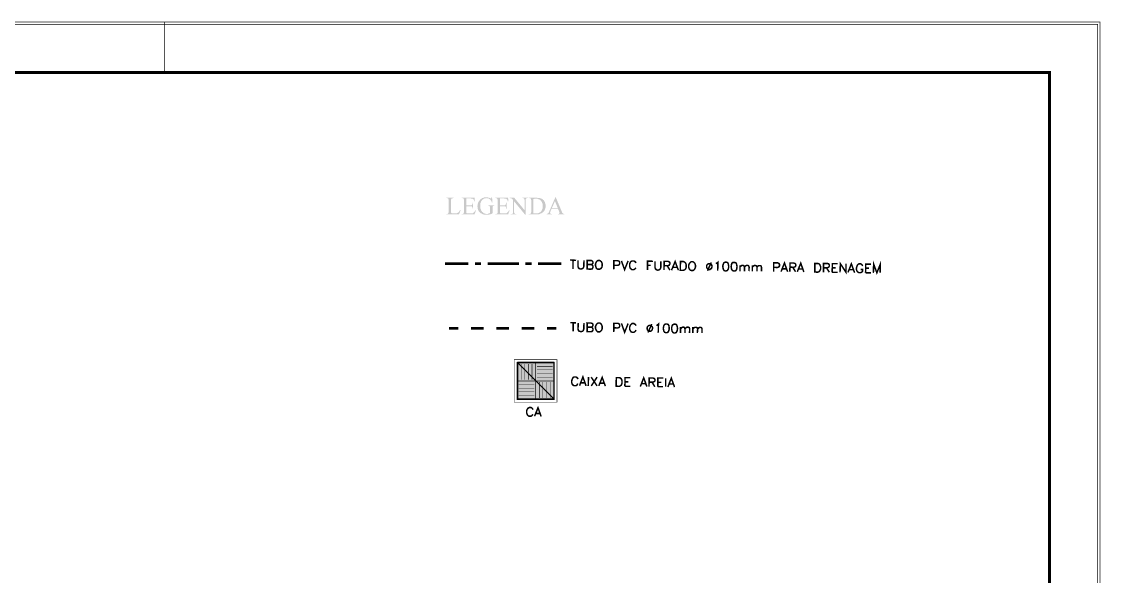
# Model space of a CAD drawing. Header units: millimetres. Extents: x 3240 to 3412, y 1366 to 1426.
# Drawn here: x 3390.34 to 3411.68, y 1414.66 to 1425.66 of the extents above; entities that cross this region are included whole.
import ezdxf

# ---------------------------------------------------------------- set-up
doc = ezdxf.new("R2010")
doc.units = ezdxf.units.MM
doc.layers.add('H', color=7, linetype='Continuous')
doc.layers.add('P', color=7, linetype='Continuous')

msp = doc.modelspace()

# ---------------------------------------------------------------- hatches: boundary and pattern name
at = {"layer": 'H', "linetype": 'Continuous'}
for points in [[(3398.739, 1421.837), (3398.739, 1421.845), (3398.765, 1421.845), (3398.769, 1421.849), (3398.772, 1421.849), (3398.781, 1421.858), (3398.781, 1421.867), (3398.786, 1421.87), (3398.786, 1422.133), (3398.781, 1422.136), (3398.781, 1422.142), (3398.777, 1422.145), (3398.777, 1422.151), (3398.772, 1422.151), (3398.769, 1422.154), (3398.765, 1422.154), (3398.76, 1422.158), (3398.739, 1422.158), (3398.739, 1422.166), (3398.887, 1422.166), (3398.887, 1422.158), (3398.874, 1422.158), (3398.871, 1422.154), (3398.853, 1422.154), (3398.85, 1422.151), (3398.844, 1422.151), (3398.836, 1422.142), (3398.836, 1422.136), (3398.832, 1422.133), (3398.832, 1421.87), (3398.836, 1421.87), (3398.836, 1421.867), (3398.841, 1421.861), (3398.844, 1421.861), (3398.844, 1421.858), (3398.95, 1421.858), (3398.956, 1421.861), (3398.963, 1421.861), (3398.971, 1421.87), (3398.977, 1421.87), (3398.998, 1421.891), (3398.998, 1421.897), (3399.001, 1421.9), (3399.001, 1421.904), (3399.005, 1421.909), (3399.005, 1421.912), (3399.01, 1421.918), (3399.014, 1421.925), (3399.023, 1421.925), (3398.993, 1421.837), (3398.739, 1421.837)], [(3399.044, 1421.837), (3399.044, 1421.845), (3399.068, 1421.845), (3399.074, 1421.849), (3399.077, 1421.849), (3399.086, 1421.858), (3399.086, 1421.867), (3399.09, 1421.867), (3399.09, 1422.133), (3399.086, 1422.136), (3399.086, 1422.145), (3399.083, 1422.145), (3399.083, 1422.151), (3399.077, 1422.154), (3399.068, 1422.154), (3399.065, 1422.158), (3399.044, 1422.158), (3399.044, 1422.166), (3399.298, 1422.166), (3399.301, 1422.094), (3399.289, 1422.094), (3399.289, 1422.112), (3399.285, 1422.115), (3399.285, 1422.121), (3399.28, 1422.124), (3399.28, 1422.129), (3399.273, 1422.136), (3399.273, 1422.142), (3399.268, 1422.142), (3399.259, 1422.145), (3399.234, 1422.145), (3399.225, 1422.151), (3399.137, 1422.151), (3399.137, 1422.018), (3399.238, 1422.018), (3399.247, 1422.027), (3399.252, 1422.027), (3399.252, 1422.031), (3399.255, 1422.036), (3399.255, 1422.039), (3399.259, 1422.045), (3399.259, 1422.066), (3399.268, 1422.066), (3399.268, 1421.951), (3399.259, 1421.951), (3399.259, 1421.967), (3399.255, 1421.972), (3399.255, 1421.981), (3399.247, 1421.988), (3399.247, 1421.994), (3399.238, 1421.994), (3399.238, 1421.997), (3399.137, 1421.997), (3399.137, 1421.861), (3399.141, 1421.861), (3399.15, 1421.854), (3399.247, 1421.854), (3399.252, 1421.858), (3399.264, 1421.858), (3399.268, 1421.861), (3399.273, 1421.861), (3399.285, 1421.875), (3399.289, 1421.875), (3399.289, 1421.879), (3399.307, 1421.897), (3399.307, 1421.904), (3399.315, 1421.912), (3399.315, 1421.918), (3399.328, 1421.918), (3399.298, 1421.837), (3399.044, 1421.837)], [(3399.506, 1421.828), (3399.501, 1421.833), (3399.479, 1421.833), (3399.476, 1421.837), (3399.467, 1421.837), (3399.464, 1421.84), (3399.458, 1421.84), (3399.455, 1421.845), (3399.449, 1421.845), (3399.446, 1421.849), (3399.442, 1421.849), (3399.437, 1421.854), (3399.434, 1421.854), (3399.428, 1421.858), (3399.425, 1421.858), (3399.421, 1421.861), (3399.416, 1421.861), (3399.416, 1421.867), (3399.407, 1421.875), (3399.404, 1421.875), (3399.4, 1421.879), (3399.4, 1421.882), (3399.395, 1421.888), (3399.391, 1421.888), (3399.391, 1421.891), (3399.382, 1421.9), (3399.382, 1421.904), (3399.374, 1421.912), (3399.374, 1421.918), (3399.37, 1421.921), (3399.37, 1421.925), (3399.365, 1421.93), (3399.365, 1421.939), (3399.361, 1421.942), (3399.361, 1421.955), (3399.358, 1421.96), (3399.358, 1421.985), (3399.352, 1421.988), (3399.352, 1422.002), (3399.358, 1422.006), (3399.358, 1422.036), (3399.361, 1422.039), (3399.361, 1422.048), (3399.365, 1422.052), (3399.365, 1422.057), (3399.37, 1422.061), (3399.37, 1422.066), (3399.374, 1422.069), (3399.374, 1422.078), (3399.382, 1422.087), (3399.382, 1422.091), (3399.391, 1422.099), (3399.391, 1422.103), (3399.4, 1422.112), (3399.4, 1422.115), (3399.412, 1422.129), (3399.416, 1422.129), (3399.416, 1422.133), (3399.425, 1422.142), (3399.428, 1422.142), (3399.437, 1422.151), (3399.442, 1422.151), (3399.449, 1422.158), (3399.455, 1422.158), (3399.458, 1422.163), (3399.471, 1422.163), (3399.476, 1422.166), (3399.485, 1422.166), (3399.488, 1422.172), (3399.518, 1422.172), (3399.522, 1422.175), (3399.534, 1422.175), (3399.539, 1422.172), (3399.564, 1422.172), (3399.569, 1422.166), (3399.582, 1422.166), (3399.591, 1422.163), (3399.594, 1422.163), (3399.598, 1422.158), (3399.603, 1422.158), (3399.612, 1422.154), (3399.628, 1422.154), (3399.633, 1422.158), (3399.633, 1422.172), (3399.636, 1422.175), (3399.645, 1422.175), (3399.654, 1422.069), (3399.645, 1422.069), (3399.64, 1422.073), (3399.64, 1422.078), (3399.636, 1422.087), (3399.636, 1422.091), (3399.633, 1422.094), (3399.633, 1422.099), (3399.628, 1422.103), (3399.628, 1422.108), (3399.619, 1422.115), (3399.619, 1422.121), (3399.615, 1422.121), (3399.612, 1422.124), (3399.612, 1422.129), (3399.606, 1422.133), (3399.603, 1422.133), (3399.594, 1422.142), (3399.591, 1422.142), (3399.585, 1422.145), (3399.582, 1422.145), (3399.576, 1422.151), (3399.569, 1422.151), (3399.564, 1422.154), (3399.539, 1422.154), (3399.534, 1422.158), (3399.531, 1422.154), (3399.506, 1422.154), (3399.501, 1422.151), (3399.492, 1422.151), (3399.488, 1422.145), (3399.479, 1422.145), (3399.471, 1422.136), (3399.467, 1422.136), (3399.458, 1422.129), (3399.455, 1422.129), (3399.455, 1422.124), (3399.442, 1422.112), (3399.442, 1422.108), (3399.437, 1422.108), (3399.437, 1422.103), (3399.434, 1422.099), (3399.434, 1422.094), (3399.428, 1422.091), (3399.428, 1422.087), (3399.425, 1422.082), (3399.425, 1422.078), (3399.421, 1422.073), (3399.421, 1422.066), (3399.416, 1422.061), (3399.416, 1422.048), (3399.412, 1422.045), (3399.412, 1421.972), (3399.416, 1421.967), (3399.416, 1421.951), (3399.421, 1421.946), (3399.421, 1421.939), (3399.425, 1421.934), (3399.425, 1421.93), (3399.428, 1421.925), (3399.428, 1421.921), (3399.434, 1421.912), (3399.434, 1421.909), (3399.437, 1421.904), (3399.437, 1421.9), (3399.446, 1421.891), (3399.446, 1421.888), (3399.449, 1421.882), (3399.455, 1421.882), (3399.464, 1421.875), (3399.464, 1421.87), (3399.467, 1421.87), (3399.476, 1421.861), (3399.479, 1421.861), (3399.485, 1421.858), (3399.492, 1421.854), (3399.501, 1421.854), (3399.506, 1421.849), (3399.513, 1421.849), (3399.518, 1421.845), (3399.564, 1421.845), (3399.569, 1421.849), (3399.576, 1421.849), (3399.582, 1421.854), (3399.585, 1421.854), (3399.591, 1421.858), (3399.594, 1421.858), (3399.603, 1421.861), (3399.606, 1421.861), (3399.606, 1421.976), (3399.603, 1421.981), (3399.603, 1421.988), (3399.598, 1421.994), (3399.598, 1421.997), (3399.594, 1422.002), (3399.591, 1422.002), (3399.585, 1422.006), (3399.564, 1422.006), (3399.564, 1422.015), (3399.691, 1422.015), (3399.691, 1422.006), (3399.675, 1422.006), (3399.67, 1422.002), (3399.666, 1422.002), (3399.661, 1421.997), (3399.658, 1421.997), (3399.658, 1421.988), (3399.654, 1421.985), (3399.654, 1421.858), (3399.649, 1421.854), (3399.645, 1421.854), (3399.64, 1421.849), (3399.636, 1421.849), (3399.633, 1421.845), (3399.624, 1421.845), (3399.619, 1421.84), (3399.612, 1421.84), (3399.606, 1421.837), (3399.598, 1421.837), (3399.594, 1421.833), (3399.573, 1421.833), (3399.569, 1421.828), (3399.506, 1421.828)], [(3399.709, 1421.837), (3399.709, 1421.845), (3399.733, 1421.845), (3399.739, 1421.849), (3399.742, 1421.849), (3399.751, 1421.858), (3399.751, 1421.861), (3399.755, 1421.867), (3399.755, 1422.133), (3399.751, 1422.136), (3399.751, 1422.145), (3399.746, 1422.145), (3399.746, 1422.151), (3399.742, 1422.154), (3399.733, 1422.154), (3399.73, 1422.158), (3399.709, 1422.158), (3399.709, 1422.166), (3399.963, 1422.166), (3399.966, 1422.094), (3399.957, 1422.094), (3399.954, 1422.099), (3399.954, 1422.112), (3399.95, 1422.115), (3399.95, 1422.124), (3399.936, 1422.136), (3399.936, 1422.142), (3399.933, 1422.142), (3399.929, 1422.145), (3399.899, 1422.145), (3399.89, 1422.151), (3399.802, 1422.151), (3399.802, 1422.018), (3399.903, 1422.018), (3399.912, 1422.027), (3399.915, 1422.027), (3399.915, 1422.031), (3399.92, 1422.036), (3399.92, 1422.039), (3399.924, 1422.045), (3399.924, 1422.066), (3399.936, 1422.066), (3399.936, 1421.951), (3399.924, 1421.951), (3399.924, 1421.967), (3399.92, 1421.972), (3399.92, 1421.981), (3399.912, 1421.988), (3399.912, 1421.994), (3399.903, 1421.994), (3399.903, 1421.997), (3399.802, 1421.997), (3399.802, 1421.861), (3399.806, 1421.861), (3399.815, 1421.854), (3399.912, 1421.854), (3399.915, 1421.858), (3399.929, 1421.858), (3399.933, 1421.861), (3399.936, 1421.861), (3399.95, 1421.875), (3399.954, 1421.875), (3399.954, 1421.879), (3399.972, 1421.897), (3399.972, 1421.904), (3399.979, 1421.912), (3399.979, 1421.918), (3399.993, 1421.918), (3399.963, 1421.837), (3399.709, 1421.837)], [(3400.301, 1421.828), (3400.081, 1422.094), (3400.081, 1421.875), (3400.084, 1421.867), (3400.084, 1421.858), (3400.09, 1421.854), (3400.093, 1421.854), (3400.093, 1421.849), (3400.099, 1421.849), (3400.102, 1421.845), (3400.127, 1421.845), (3400.127, 1421.837), (3400.014, 1421.837), (3400.014, 1421.845), (3400.042, 1421.845), (3400.06, 1421.861), (3400.06, 1422.124), (3400.039, 1422.145), (3400.035, 1422.145), (3400.03, 1422.151), (3400.026, 1422.151), (3400.021, 1422.154), (3400.009, 1422.154), (3400.005, 1422.158), (3399.996, 1422.158), (3399.996, 1422.166), (3400.084, 1422.166), (3400.289, 1421.918), (3400.289, 1422.121), (3400.284, 1422.129), (3400.284, 1422.142), (3400.271, 1422.154), (3400.268, 1422.154), (3400.259, 1422.158), (3400.241, 1422.158), (3400.241, 1422.166), (3400.356, 1422.166), (3400.356, 1422.158), (3400.338, 1422.158), (3400.331, 1422.154), (3400.323, 1422.154), (3400.317, 1422.151), (3400.317, 1422.145), (3400.314, 1422.145), (3400.314, 1422.142), (3400.31, 1422.136), (3400.31, 1421.828), (3400.301, 1421.828)], [(3400.368, 1421.837), (3400.368, 1421.845), (3400.398, 1421.845), (3400.402, 1421.849), (3400.407, 1421.849), (3400.411, 1421.854), (3400.411, 1421.858), (3400.416, 1421.861), (3400.416, 1421.87), (3400.42, 1421.879), (3400.42, 1422.121), (3400.416, 1422.129), (3400.416, 1422.142), (3400.407, 1422.151), (3400.402, 1422.151), (3400.402, 1422.154), (3400.395, 1422.154), (3400.39, 1422.158), (3400.368, 1422.158), (3400.368, 1422.166), (3400.534, 1422.166), (3400.543, 1422.163), (3400.547, 1422.145), (3400.483, 1422.145), (3400.48, 1422.142), (3400.465, 1422.142), (3400.465, 1421.858), (3400.483, 1421.858), (3400.487, 1421.854), (3400.543, 1421.854), (3400.547, 1421.858), (3400.559, 1421.858), (3400.564, 1421.861), (3400.568, 1421.861), (3400.571, 1421.867), (3400.577, 1421.867), (3400.58, 1421.87), (3400.585, 1421.87), (3400.592, 1421.879), (3400.598, 1421.879), (3400.619, 1421.9), (3400.619, 1421.904), (3400.622, 1421.904), (3400.622, 1421.909), (3400.631, 1421.918), (3400.631, 1421.921), (3400.635, 1421.925), (3400.635, 1421.934), (3400.64, 1421.939), (3400.64, 1421.946), (3400.644, 1421.951), (3400.644, 1421.967), (3400.649, 1421.972), (3400.649, 1422.027), (3400.644, 1422.031), (3400.644, 1422.048), (3400.64, 1422.052), (3400.64, 1422.061), (3400.635, 1422.066), (3400.635, 1422.073), (3400.631, 1422.078), (3400.631, 1422.082), (3400.622, 1422.091), (3400.622, 1422.094), (3400.607, 1422.112), (3400.607, 1422.115), (3400.601, 1422.115), (3400.592, 1422.124), (3400.589, 1422.124), (3400.58, 1422.133), (3400.577, 1422.133), (3400.571, 1422.136), (3400.564, 1422.136), (3400.559, 1422.142), (3400.55, 1422.142), (3400.547, 1422.145), (3400.543, 1422.163), (3400.577, 1422.163), (3400.58, 1422.158), (3400.592, 1422.158), (3400.598, 1422.154), (3400.61, 1422.154), (3400.614, 1422.151), (3400.619, 1422.151), (3400.622, 1422.145), (3400.628, 1422.145), (3400.631, 1422.142), (3400.635, 1422.142), (3400.644, 1422.133), (3400.649, 1422.133), (3400.652, 1422.129), (3400.652, 1422.124), (3400.656, 1422.121), (3400.661, 1422.121), (3400.67, 1422.112), (3400.67, 1422.108), (3400.677, 1422.099), (3400.677, 1422.094), (3400.682, 1422.094), (3400.682, 1422.091), (3400.686, 1422.087), (3400.686, 1422.082), (3400.691, 1422.078), (3400.691, 1422.069), (3400.695, 1422.061), (3400.695, 1422.057), (3400.698, 1422.052), (3400.698, 1422.036), (3400.704, 1422.031), (3400.704, 1421.972), (3400.698, 1421.967), (3400.698, 1421.951), (3400.695, 1421.946), (3400.695, 1421.939), (3400.691, 1421.934), (3400.691, 1421.93), (3400.686, 1421.925), (3400.686, 1421.921), (3400.682, 1421.918), (3400.682, 1421.912), (3400.677, 1421.909), (3400.677, 1421.904), (3400.656, 1421.882), (3400.656, 1421.879), (3400.652, 1421.879), (3400.64, 1421.867), (3400.635, 1421.867), (3400.631, 1421.861), (3400.628, 1421.861), (3400.622, 1421.858), (3400.619, 1421.858), (3400.614, 1421.854), (3400.61, 1421.854), (3400.607, 1421.849), (3400.598, 1421.849), (3400.592, 1421.845), (3400.585, 1421.845), (3400.58, 1421.84), (3400.564, 1421.84), (3400.559, 1421.837), (3400.368, 1421.837)], [(3400.725, 1421.837), (3400.725, 1421.845), (3400.734, 1421.845), (3400.737, 1421.849), (3400.749, 1421.849), (3400.749, 1421.854), (3400.755, 1421.854), (3400.755, 1421.858), (3400.758, 1421.858), (3400.758, 1421.861), (3400.767, 1421.87), (3400.767, 1421.875), (3400.771, 1421.879), (3400.771, 1421.882), (3400.776, 1421.888), (3400.779, 1421.897), (3400.779, 1421.9), (3400.898, 1422.175), (3400.906, 1422.175), (3401.021, 1421.9), (3401.025, 1421.891), (3401.025, 1421.888), (3401.03, 1421.882), (3401.03, 1421.875), (3401.042, 1421.861), (3401.042, 1421.858), (3401.046, 1421.858), (3401.055, 1421.849), (3401.063, 1421.849), (3401.067, 1421.845), (3401.076, 1421.845), (3401.076, 1421.837), (3400.949, 1421.837), (3400.949, 1421.845), (3400.966, 1421.845), (3400.97, 1421.849), (3400.973, 1421.849), (3400.979, 1421.854), (3400.979, 1421.861), (3400.982, 1421.867), (3400.979, 1421.867), (3400.979, 1421.879), (3400.973, 1421.888), (3400.973, 1421.891), (3400.97, 1421.897), (3400.97, 1421.9), (3400.949, 1421.946), (3400.945, 1421.964), (3400.889, 1422.099), (3400.831, 1421.964), (3400.945, 1421.964), (3400.949, 1421.946), (3400.822, 1421.946), (3400.801, 1421.897), (3400.797, 1421.888), (3400.797, 1421.879), (3400.792, 1421.875), (3400.792, 1421.861), (3400.797, 1421.858), (3400.797, 1421.854), (3400.801, 1421.854), (3400.801, 1421.849), (3400.809, 1421.849), (3400.813, 1421.845), (3400.831, 1421.845), (3400.831, 1421.837), (3400.725, 1421.837)], [(3400.148, 1418.175), (3400.148, 1418.898), (3400.873, 1418.898), (3400.873, 1418.175), (3400.148, 1418.175)]]:
    msp.add_hatch(color=256, dxfattribs=at).paths.add_polyline_path(points)

# ---------------------------------------------------------------- linework, layer by layer
at = {"layer": 'P'}
for points, const_width in [([(3327.649, 1393.41), (3329.095, 1395.925), (3329.095, 1425.647), (3411.675, 1425.647), (3411.675, 1366.253)], 0.0169), ([(3393.159, 1424.648), (3393.159, 1425.647)], 0.0169), ([(3327.649, 1366.253), (3411.629, 1366.253), (3411.629, 1425.601), (3327.649, 1425.601), (3327.649, 1366.253)], 0.0169), ([(3410.677, 1424.648), (3410.677, 1367.202), (3330.099, 1367.202), (3330.099, 1424.648), (3410.677, 1424.648)], 0.0593), ([(3401.189, 1420.932), (3401.309, 1420.926)], 0.0296), ([(3401.249, 1420.926), (3401.245, 1420.757)], 0.0296), ([(3401.346, 1420.926), (3401.346, 1420.805), (3401.354, 1420.778), (3401.37, 1420.762), (3401.393, 1420.754), (3401.409, 1420.754), (3401.436, 1420.762), (3401.451, 1420.778), (3401.46, 1420.805), (3401.464, 1420.926)], 0.0296), ([(3401.6, 1420.842), (3401.626, 1420.835), (3401.633, 1420.826), (3401.642, 1420.808), (3401.642, 1420.784), (3401.633, 1420.766), (3401.626, 1420.757), (3401.6, 1420.75), (3401.527, 1420.754), (3401.527, 1420.923), (3401.605, 1420.923), (3401.626, 1420.914), (3401.633, 1420.907), (3401.642, 1420.889), (3401.642, 1420.872), (3401.633, 1420.859), (3401.626, 1420.851), (3401.6, 1420.842), (3401.527, 1420.842)], 0.0296), ([(3401.744, 1420.923), (3401.727, 1420.914), (3401.711, 1420.898), (3401.702, 1420.881), (3401.693, 1420.856), (3401.693, 1420.817), (3401.702, 1420.792), (3401.705, 1420.775), (3401.723, 1420.757), (3401.739, 1420.75), (3401.774, 1420.75), (3401.79, 1420.757), (3401.808, 1420.775), (3401.817, 1420.787), (3401.824, 1420.814), (3401.824, 1420.856), (3401.817, 1420.881), (3401.808, 1420.898), (3401.79, 1420.914), (3401.774, 1420.923), (3401.744, 1420.923)], 0.0296), ([(3403.196, 1420.729), (3403.268, 1420.902), (3403.332, 1420.729)], 0.0296), ([(3398.717, 1420.859), (3399.178, 1420.859)], 0.0508), ([(3399.305, 1420.859), (3399.428, 1420.859)], 0.0508), ([(3399.555, 1420.859), (3400.181, 1420.859)], 0.0508), ([(3400.305, 1420.859), (3400.432, 1420.859)], 0.0508), ([(3400.554, 1420.859), (3401.016, 1420.859)], 0.0508), ([(3402.053, 1420.745), (3402.056, 1420.919), (3402.129, 1420.919), (3402.155, 1420.911), (3402.162, 1420.902), (3402.171, 1420.884), (3402.171, 1420.859), (3402.162, 1420.842), (3402.155, 1420.835), (3402.129, 1420.826), (3402.053, 1420.826)], 0.0296), ([(3402.205, 1420.914), (3402.268, 1420.741), (3402.337, 1420.914)], 0.0296), ([(3402.494, 1420.872), (3402.485, 1420.889), (3402.467, 1420.907), (3402.452, 1420.914), (3402.416, 1420.914), (3402.4, 1420.907), (3402.383, 1420.889), (3402.374, 1420.872), (3402.367, 1420.847), (3402.367, 1420.808), (3402.374, 1420.784), (3402.383, 1420.766), (3402.4, 1420.75), (3402.416, 1420.741), (3402.446, 1420.741), (3402.464, 1420.75), (3402.48, 1420.762), (3402.489, 1420.778)], 0.0296), ([(3402.721, 1420.736), (3402.721, 1420.911), (3402.827, 1420.907)], 0.0296), ([(3402.721, 1420.826), (3402.785, 1420.826)], 0.0296), ([(3402.87, 1420.907), (3402.87, 1420.784), (3402.878, 1420.757), (3402.896, 1420.741), (3402.917, 1420.732), (3402.933, 1420.732), (3402.958, 1420.741), (3402.975, 1420.757), (3402.984, 1420.784), (3402.984, 1420.907)], 0.0296), ([(3403.048, 1420.732), (3403.051, 1420.907), (3403.129, 1420.907), (3403.15, 1420.893), (3403.157, 1420.889), (3403.166, 1420.872), (3403.166, 1420.856), (3403.157, 1420.838), (3403.15, 1420.829), (3403.124, 1420.821), (3403.051, 1420.821)], 0.0296), ([(3403.108, 1420.821), (3403.166, 1420.732)], 0.0296), ([(3403.221, 1420.787), (3403.305, 1420.787)], 0.0296), ([(3403.369, 1420.729), (3403.374, 1420.902), (3403.429, 1420.902), (3403.453, 1420.893), (3403.471, 1420.877), (3403.48, 1420.859), (3403.487, 1420.835), (3403.487, 1420.792), (3403.48, 1420.766), (3403.471, 1420.75), (3403.453, 1420.736), (3403.429, 1420.729), (3403.369, 1420.729)], 0.0296), ([(3403.586, 1420.898), (3403.573, 1420.889), (3403.556, 1420.872), (3403.547, 1420.856), (3403.538, 1420.835), (3403.535, 1420.792), (3403.543, 1420.766), (3403.552, 1420.75), (3403.568, 1420.732), (3403.586, 1420.724), (3403.619, 1420.724), (3403.637, 1420.732), (3403.653, 1420.75), (3403.662, 1420.766), (3403.67, 1420.792), (3403.67, 1420.829), (3403.662, 1420.856), (3403.653, 1420.872), (3403.637, 1420.889), (3403.619, 1420.898), (3403.586, 1420.898)], 0.0296), ([(3403.933, 1420.859), (3403.916, 1420.851), (3403.898, 1420.835), (3403.891, 1420.814), (3403.891, 1420.796), (3403.898, 1420.771), (3403.916, 1420.754), (3403.933, 1420.745), (3403.958, 1420.745), (3403.97, 1420.754), (3403.988, 1420.771), (3403.997, 1420.792), (3403.997, 1420.808), (3403.991, 1420.835), (3403.976, 1420.851), (3403.958, 1420.859), (3403.933, 1420.859)], 0.0296), ([(3403.983, 1420.884), (3403.907, 1420.72)], 0.0296), ([(3404.073, 1420.859), (3404.088, 1420.868), (3404.115, 1420.889), (3404.11, 1420.72)], 0.0296), ([(3404.263, 1420.889), (3404.237, 1420.881), (3404.221, 1420.856), (3404.212, 1420.817), (3404.212, 1420.792), (3404.221, 1420.75), (3404.237, 1420.724), (3404.258, 1420.715), (3404.275, 1420.715), (3404.3, 1420.724), (3404.318, 1420.75), (3404.327, 1420.787), (3404.327, 1420.814), (3404.318, 1420.856), (3404.305, 1420.881), (3404.279, 1420.889), (3404.263, 1420.889)], 0.0296), ([(3404.427, 1420.884), (3404.402, 1420.881), (3404.385, 1420.856), (3404.378, 1420.814), (3404.378, 1420.787), (3404.385, 1420.75), (3404.402, 1420.724), (3404.424, 1420.715), (3404.439, 1420.715), (3404.466, 1420.72), (3404.484, 1420.745), (3404.491, 1420.787), (3404.491, 1420.814), (3404.484, 1420.851), (3404.469, 1420.877), (3404.445, 1420.884), (3404.427, 1420.884)], 0.0296), ([(3404.551, 1420.826), (3404.551, 1420.711)], 0.0296), ([(3404.551, 1420.796), (3404.575, 1420.817), (3404.593, 1420.826), (3404.614, 1420.826), (3404.632, 1420.817), (3404.639, 1420.792), (3404.639, 1420.711)], 0.0296), ([(3404.639, 1420.792), (3404.665, 1420.817), (3404.681, 1420.826), (3404.708, 1420.826), (3404.723, 1420.817), (3404.732, 1420.792), (3404.729, 1420.711)], 0.0296), ([(3404.796, 1420.792), (3404.822, 1420.817), (3404.838, 1420.826), (3404.863, 1420.821), (3404.88, 1420.814), (3404.889, 1420.792), (3404.886, 1420.708)], 0.0296), ([(3404.796, 1420.826), (3404.796, 1420.708)], 0.0296), ([(3404.889, 1420.792), (3404.91, 1420.814), (3404.928, 1420.821), (3404.953, 1420.821), (3404.969, 1420.814), (3404.977, 1420.787), (3404.977, 1420.708)], 0.0296), ([(3405.216, 1420.702), (3405.219, 1420.877), (3405.291, 1420.877), (3405.316, 1420.868), (3405.325, 1420.859), (3405.334, 1420.842), (3405.334, 1420.817), (3405.325, 1420.801), (3405.316, 1420.792), (3405.291, 1420.784), (3405.216, 1420.787)], 0.0296), ([(3405.364, 1420.702), (3405.431, 1420.872), (3405.494, 1420.699)], 0.0296), ([(3405.388, 1420.757), (3405.473, 1420.757)], 0.0296), ([(3405.537, 1420.699), (3405.542, 1420.872), (3405.612, 1420.872), (3405.639, 1420.863), (3405.648, 1420.856), (3405.655, 1420.838), (3405.655, 1420.821), (3405.648, 1420.805), (3405.639, 1420.796), (3405.612, 1420.787), (3405.537, 1420.792)], 0.0296), ([(3405.597, 1420.787), (3405.651, 1420.699)], 0.0296), ([(3405.685, 1420.699), (3405.754, 1420.868), (3405.815, 1420.695)], 0.0296), ([(3405.709, 1420.754), (3405.791, 1420.754)], 0.0296), ([(3406.032, 1420.695), (3406.032, 1420.863), (3406.092, 1420.863), (3406.117, 1420.856), (3406.133, 1420.838), (3406.138, 1420.821), (3406.147, 1420.801), (3406.147, 1420.757), (3406.138, 1420.732), (3406.129, 1420.715), (3406.113, 1420.699), (3406.087, 1420.69), (3406.032, 1420.695)], 0.0296), ([(3406.205, 1420.69), (3406.205, 1420.863), (3406.283, 1420.863), (3406.304, 1420.856), (3406.311, 1420.847), (3406.32, 1420.829), (3406.32, 1420.814), (3406.311, 1420.796), (3406.304, 1420.787), (3406.277, 1420.778), (3406.205, 1420.778)], 0.0296), ([(3406.262, 1420.778), (3406.32, 1420.69)], 0.0296), ([(3406.374, 1420.69), (3406.38, 1420.859), (3406.486, 1420.859)], 0.0296), ([(3406.38, 1420.778), (3406.443, 1420.778)], 0.0296), ([(3406.531, 1420.687), (3406.537, 1420.859), (3406.65, 1420.687), (3406.65, 1420.859)], 0.0296), ([(3406.688, 1420.687), (3406.755, 1420.856), (3406.819, 1420.681)], 0.0296), ([(3406.713, 1420.741), (3406.798, 1420.741)], 0.0296), ([(3406.979, 1420.814), (3406.972, 1420.829), (3406.955, 1420.847), (3406.939, 1420.856), (3406.904, 1420.856), (3406.891, 1420.847), (3406.874, 1420.829), (3406.867, 1420.814), (3406.858, 1420.787), (3406.854, 1420.75), (3406.861, 1420.724), (3406.87, 1420.708), (3406.888, 1420.69), (3406.904, 1420.681), (3406.939, 1420.681), (3406.955, 1420.69), (3406.972, 1420.702), (3406.979, 1420.72), (3406.979, 1420.745), (3406.939, 1420.745)], 0.0296), ([(3407.036, 1420.678), (3407.039, 1420.851), (3407.145, 1420.851)], 0.0296), ([(3407.036, 1420.771), (3407.103, 1420.771)], 0.0296), ([(3407.191, 1420.678), (3407.196, 1420.851), (3407.26, 1420.678), (3407.327, 1420.847), (3407.323, 1420.678)], 0.0296), ([(3406.374, 1420.69), (3406.486, 1420.687)], 0.0296), ([(3407.036, 1420.678), (3407.142, 1420.678)], 0.0296), ([(3401.194, 1419.692), (3401.309, 1419.686)], 0.0296), ([(3401.249, 1419.692), (3401.249, 1419.517)], 0.0296), ([(3401.351, 1419.686), (3401.346, 1419.565), (3401.354, 1419.538), (3401.37, 1419.522), (3401.397, 1419.514), (3401.414, 1419.514), (3401.436, 1419.522), (3401.451, 1419.538), (3401.46, 1419.565), (3401.464, 1419.686)], 0.0296), ([(3401.605, 1419.602), (3401.626, 1419.593), (3401.633, 1419.586), (3401.642, 1419.568), (3401.642, 1419.544), (3401.633, 1419.526), (3401.626, 1419.517), (3401.6, 1419.514), (3401.527, 1419.514), (3401.527, 1419.686), (3401.605, 1419.683), (3401.63, 1419.674), (3401.638, 1419.665), (3401.642, 1419.653), (3401.642, 1419.637), (3401.633, 1419.619), (3401.626, 1419.611), (3401.605, 1419.602), (3401.527, 1419.602)], 0.0296), ([(3401.744, 1419.683), (3401.727, 1419.674), (3401.711, 1419.656), (3401.702, 1419.641), (3401.693, 1419.619), (3401.693, 1419.577), (3401.702, 1419.551), (3401.711, 1419.535), (3401.727, 1419.517), (3401.739, 1419.508), (3401.774, 1419.508), (3401.79, 1419.517), (3401.808, 1419.535), (3401.817, 1419.551), (3401.824, 1419.572), (3401.824, 1419.614), (3401.817, 1419.641), (3401.808, 1419.656), (3401.794, 1419.674), (3401.778, 1419.683), (3401.744, 1419.683)], 0.0296), ([(3402.053, 1419.505), (3402.056, 1419.678), (3402.129, 1419.678), (3402.155, 1419.671), (3402.162, 1419.662), (3402.171, 1419.644), (3402.171, 1419.619), (3402.162, 1419.602), (3402.155, 1419.593), (3402.129, 1419.586), (3402.056, 1419.589)], 0.0296), ([(3402.205, 1419.678), (3402.268, 1419.501), (3402.337, 1419.674)], 0.0296), ([(3402.494, 1419.632), (3402.485, 1419.649), (3402.467, 1419.665), (3402.452, 1419.674), (3402.416, 1419.674), (3402.404, 1419.665), (3402.388, 1419.649), (3402.379, 1419.632), (3402.37, 1419.607), (3402.367, 1419.568), (3402.374, 1419.544), (3402.383, 1419.526), (3402.4, 1419.508), (3402.416, 1419.501), (3402.452, 1419.501), (3402.467, 1419.508), (3402.485, 1419.526), (3402.494, 1419.544)], 0.0296), ([(3402.806, 1419.662), (3402.73, 1419.496)], 0.0296), ([(3402.896, 1419.637), (3402.912, 1419.641), (3402.938, 1419.665), (3402.933, 1419.492)], 0.0296), ([(3403.087, 1419.665), (3403.06, 1419.656), (3403.044, 1419.632), (3403.035, 1419.589), (3403.035, 1419.568), (3403.044, 1419.526), (3403.06, 1419.501), (3403.087, 1419.492), (3403.099, 1419.492), (3403.124, 1419.501), (3403.141, 1419.526), (3403.15, 1419.565), (3403.15, 1419.589), (3403.145, 1419.632), (3403.129, 1419.656), (3403.102, 1419.665), (3403.087, 1419.665)], 0.0296), ([(3403.251, 1419.662), (3403.226, 1419.653), (3403.208, 1419.632), (3403.199, 1419.589), (3403.199, 1419.565), (3403.208, 1419.522), (3403.226, 1419.496), (3403.247, 1419.487), (3403.263, 1419.487), (3403.289, 1419.496), (3403.305, 1419.522), (3403.314, 1419.565), (3403.314, 1419.589), (3403.305, 1419.628), (3403.293, 1419.653), (3403.268, 1419.662), (3403.251, 1419.662)], 0.0296), ([(3398.793, 1419.581), (3398.98, 1419.581)], 0.0508), ([(3399.229, 1419.581), (3399.479, 1419.581)], 0.0508), ([(3399.728, 1419.581), (3399.979, 1419.581)], 0.0508), ([(3400.229, 1419.581), (3400.483, 1419.581)], 0.0508), ([(3400.732, 1419.581), (3400.919, 1419.581)], 0.0508), ([(3402.755, 1419.637), (3402.739, 1419.628), (3402.721, 1419.611), (3402.713, 1419.586), (3402.713, 1419.572), (3402.721, 1419.547), (3402.739, 1419.531), (3402.755, 1419.522), (3402.781, 1419.522), (3402.797, 1419.531), (3402.811, 1419.544), (3402.818, 1419.568), (3402.824, 1419.586), (3402.815, 1419.611), (3402.797, 1419.628), (3402.781, 1419.637), (3402.755, 1419.637)], 0.0296), ([(3403.374, 1419.602), (3403.374, 1419.487)], 0.0296), ([(3403.374, 1419.568), (3403.399, 1419.593), (3403.416, 1419.602), (3403.441, 1419.602), (3403.453, 1419.593), (3403.462, 1419.568), (3403.462, 1419.487)], 0.0296), ([(3403.462, 1419.568), (3403.487, 1419.593), (3403.505, 1419.602), (3403.531, 1419.602), (3403.547, 1419.593), (3403.556, 1419.568), (3403.552, 1419.484)], 0.0296), ([(3403.619, 1419.602), (3403.619, 1419.484)], 0.0296), ([(3403.619, 1419.568), (3403.644, 1419.589), (3403.662, 1419.598), (3403.686, 1419.598), (3403.704, 1419.589), (3403.713, 1419.565), (3403.707, 1419.484)], 0.0296), ([(3403.713, 1419.565), (3403.737, 1419.589), (3403.75, 1419.598), (3403.776, 1419.598), (3403.792, 1419.589), (3403.801, 1419.565), (3403.801, 1419.484)], 0.0296), ([(3400.084, 1418.117), (3400.084, 1418.958), (3400.931, 1418.958), (3400.931, 1418.117), (3400.084, 1418.117)], 0.0085), ([(3400.148, 1418.9), (3400.871, 1418.9), (3400.871, 1418.175), (3400.148, 1418.175), (3400.148, 1418.9)], 0.0296), ([(3400.148, 1418.175), (3400.148, 1418.9), (3400.871, 1418.9), (3400.871, 1418.175), (3400.148, 1418.175)], 0.0296), ([(3400.22, 1418.873), (3400.22, 1418.561)], 0.0085), ([(3400.293, 1418.873), (3400.293, 1418.561)], 0.0085), ([(3400.363, 1418.873), (3400.363, 1418.561)], 0.0085), ([(3400.435, 1418.873), (3400.435, 1418.561)], 0.0085), ([(3400.508, 1418.9), (3400.508, 1418.175)], 0.0085), ([(3400.846, 1418.827), (3400.532, 1418.827)], 0.0085), ([(3400.846, 1418.755), (3400.532, 1418.755)], 0.0085), ([(3400.846, 1418.685), (3400.532, 1418.685)], 0.0085), ([(3400.846, 1418.607), (3400.532, 1418.607)], 0.0085), ([(3401.346, 1418.573), (3401.337, 1418.591), (3401.321, 1418.607), (3401.303, 1418.616), (3401.27, 1418.616), (3401.252, 1418.607), (3401.24, 1418.591), (3401.231, 1418.573), (3401.224, 1418.552), (3401.219, 1418.51), (3401.227, 1418.485), (3401.236, 1418.468), (3401.252, 1418.45), (3401.27, 1418.443), (3401.303, 1418.443), (3401.321, 1418.45), (3401.333, 1418.468), (3401.342, 1418.485)], 0.0296), ([(3401.376, 1418.443), (3401.443, 1418.616), (3401.506, 1418.438)], 0.0296), ([(3401.554, 1418.612), (3401.548, 1418.438)], 0.0296), ([(3401.608, 1418.612), (3401.723, 1418.438)], 0.0296), ([(3401.723, 1418.612), (3401.608, 1418.438)], 0.0296), ([(3401.757, 1418.438), (3401.824, 1418.607), (3401.887, 1418.434)], 0.0296), ([(3402.099, 1418.434), (3402.104, 1418.603), (3402.159, 1418.603), (3402.183, 1418.595), (3402.201, 1418.579), (3402.21, 1418.561), (3402.217, 1418.54), (3402.217, 1418.498), (3402.21, 1418.473), (3402.201, 1418.455), (3402.183, 1418.438), (3402.159, 1418.429), (3402.099, 1418.434)], 0.0296), ([(3402.273, 1418.429), (3402.277, 1418.603), (3402.383, 1418.603)], 0.0296), ([(3402.579, 1418.425), (3402.646, 1418.598), (3402.709, 1418.425)], 0.0296), ([(3402.751, 1418.425), (3402.755, 1418.595), (3402.827, 1418.595), (3402.852, 1418.586), (3402.861, 1418.579), (3402.87, 1418.561), (3402.87, 1418.543), (3402.861, 1418.531), (3402.852, 1418.522), (3402.827, 1418.513), (3402.751, 1418.513)], 0.0296), ([(3402.924, 1418.422), (3402.924, 1418.595), (3403.035, 1418.595)], 0.0296), ([(3403.081, 1418.591), (3403.081, 1418.422)], 0.0296), ([(3403.124, 1418.416), (3403.192, 1418.591), (3403.256, 1418.416)], 0.0296), ([(3400.148, 1418.535), (3400.871, 1418.535)], 0.0085), ([(3400.483, 1418.464), (3400.169, 1418.464)], 0.0085), ([(3400.483, 1418.392), (3400.169, 1418.392)], 0.0085), ([(3400.58, 1418.201), (3400.58, 1418.513)], 0.0085), ([(3400.652, 1418.201), (3400.652, 1418.513)], 0.0085), ([(3400.723, 1418.201), (3400.723, 1418.513)], 0.0085), ([(3400.801, 1418.201), (3400.801, 1418.513)], 0.0085), ([(3401.4, 1418.498), (3401.485, 1418.498)], 0.0296), ([(3401.781, 1418.492), (3401.862, 1418.492)], 0.0296), ([(3402.273, 1418.519), (3402.34, 1418.519)], 0.0296), ([(3402.273, 1418.429), (3402.379, 1418.429)], 0.0296), ([(3402.603, 1418.485), (3402.688, 1418.48)], 0.0296), ([(3402.811, 1418.513), (3402.866, 1418.422)], 0.0296), ([(3402.924, 1418.51), (3402.993, 1418.51)], 0.0296), ([(3402.924, 1418.422), (3403.03, 1418.422)], 0.0296), ([(3403.15, 1418.476), (3403.229, 1418.476)], 0.0296), ([(3400.483, 1418.319), (3400.169, 1418.319)], 0.0085), ([(3400.483, 1418.247), (3400.169, 1418.247)], 0.0085), ([(3400.453, 1417.968), (3400.448, 1417.984), (3400.432, 1418.002), (3400.414, 1418.011), (3400.381, 1418.011), (3400.363, 1418.002), (3400.347, 1417.984), (3400.338, 1417.968), (3400.33, 1417.947), (3400.33, 1417.905), (3400.338, 1417.878), (3400.347, 1417.863), (3400.363, 1417.845), (3400.381, 1417.838), (3400.411, 1417.838), (3400.427, 1417.845), (3400.444, 1417.863), (3400.453, 1417.878)], 0.0296), ([(3400.487, 1417.838), (3400.554, 1418.005), (3400.617, 1417.833)], 0.0296), ([(3400.511, 1417.893), (3400.592, 1417.893)], 0.0296)]:
    msp.add_lwpolyline(points, dxfattribs=dict(at, const_width=const_width))
for points in [[(3400.871, 1418.9), (3400.148, 1418.9)], [(3400.148, 1418.9), (3400.871, 1418.175)], [(3400.148, 1418.9), (3400.871, 1418.175)], [(3400.148, 1418.175), (3400.148, 1418.9)], [(3400.871, 1418.175), (3400.871, 1418.9)], [(3400.871, 1418.175), (3400.148, 1418.175)]]:
    msp.add_lwpolyline(points, dxfattribs=at)

doc.saveas('drawing.dxf')
